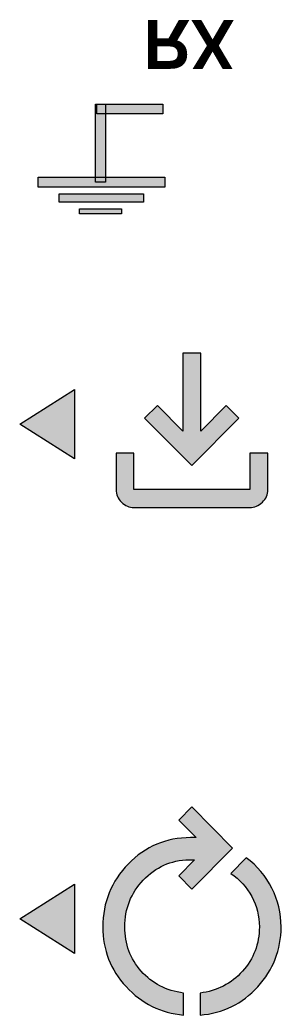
# Model space of a CAD drawing. Header units: centimetres. Extents: x 0.2 to 4.54, y -8.01 to -2.59.
# Drawn here: x 0.199 to 0.773, y -7.488 to -5.305 of the extents above; entities that cross this region are included whole.
import ezdxf

# ---------------------------------------------------------------- set-up
doc = ezdxf.new("R2010")
doc.units = ezdxf.units.CM
doc.header["$MEASUREMENT"] = 0
doc.layers.add('Camada 1', color=7, linetype='Continuous', lineweight=0)

# ---------------------------------------------------------------- blocks, each defined once
blk = doc.blocks.new('Block_0')
at = {"layer": 'Camada 1', "true_color": 0x1d1d1b, "transparency": 33554687}
h = blk.add_hatch(color=250, dxfattribs=at)
h.dxf.hatch_style = 2
h.paths.add_polyline_path([(0.3867, -5.6614), (0.3653, -5.6614), (0.3653, -5.4902), (0.3867, -5.4902)])
h = blk.add_hatch(color=250, dxfattribs=at)
h.dxf.hatch_style = 2
h.paths.add_polyline_path([(0.513, -5.4902), (0.513, -5.5116), (0.3681, -5.5116), (0.3681, -5.4902)])
h = blk.add_hatch(color=250, dxfattribs=at)
h.dxf.hatch_style = 2
h.paths.add_polyline_path([(0.5171, -5.6721), (0.239, -5.6721), (0.239, -5.6502), (0.5171, -5.6502)])
h = blk.add_hatch(color=250, dxfattribs=at)
h.dxf.hatch_style = 2
h.paths.add_polyline_path([(0.4707, -5.7048), (0.2853, -5.7048), (0.2853, -5.6868), (0.4707, -5.6868)])
h = blk.add_hatch(color=250, dxfattribs=at)
h.dxf.hatch_style = 2
h.paths.add_polyline_path([(0.4224, -5.731), (0.3297, -5.731), (0.3297, -5.7198), (0.4224, -5.7198)])
at = {"layer": 'Camada 1'}
for points in [[(0.3867, -5.6614), (0.3653, -5.6614), (0.3653, -5.4902), (0.3867, -5.4902)], [(0.513, -5.4902), (0.513, -5.5116), (0.3681, -5.5116), (0.3681, -5.4902)], [(0.5171, -5.6721), (0.239, -5.6721), (0.239, -5.6502), (0.5171, -5.6502)], [(0.4707, -5.7048), (0.2853, -5.7048), (0.2853, -5.6868), (0.4707, -5.6868)], [(0.4224, -5.731), (0.3297, -5.731), (0.3297, -5.7198), (0.4224, -5.7198)]]:
    blk.add_lwpolyline(points, close=True, dxfattribs=at)

msp = doc.modelspace()

# ---------------------------------------------------------------- hatches: boundary and pattern name
at = {"layer": 'Camada 1', "true_color": 0x010101, "transparency": 33554687}
h = msp.add_hatch(color=18, dxfattribs=at)
h.dxf.hatch_style = 2
edge = h.paths.add_edge_path()
edge.add_spline(control_points=[(0.4495, -6.3747), (0.4394, -6.3747), (0.4303, -6.3709), (0.4223, -6.3632), (0.4143, -6.3554), (0.4103, -6.3461), (0.4103, -6.3351), (0.4103, -6.3351), (0.4103, -6.2557), (0.4103, -6.2557), (0.4103, -6.2557), (0.4495, -6.2557), (0.4495, -6.2557), (0.4495, -6.2557), (0.4495, -6.3355), (0.4495, -6.3355), (0.4495, -6.3355), (0.4495, -6.3355), (0.4495, -6.3355), (0.4495, -6.3355), (0.4495, -6.3355), (0.4495, -6.3355), (0.4495, -6.3355), (0.7036, -6.3355), (0.7036, -6.3355), (0.7036, -6.3355), (0.7036, -6.3355), (0.7036, -6.3355), (0.7036, -6.3355), (0.7036, -6.3355), (0.7036, -6.3355), (0.7036, -6.3355), (0.7036, -6.2557), (0.7036, -6.2557), (0.7036, -6.2557), (0.7433, -6.2557), (0.7433, -6.2557), (0.7433, -6.2557), (0.7433, -6.3355), (0.7433, -6.3355), (0.7433, -6.3462), (0.7393, -6.3554), (0.7313, -6.3632), (0.7232, -6.3709), (0.714, -6.3747), (0.7036, -6.3747), (0.7036, -6.3747), (0.4495, -6.3747), (0.4495, -6.3747)], knot_values=[0, 0, 0, 0, 1, 1, 1, 2, 2, 2, 3, 3, 3, 4, 4, 4, 5, 5, 5, 6, 6, 6, 7, 7, 7, 8, 8, 8, 9, 9, 9, 10, 10, 10, 11, 11, 11, 12, 12, 12, 13, 13, 13, 14, 14, 14, 15, 15, 15, 16, 16, 16, 16], degree=3, periodic=0)
edge = h.paths.add_edge_path()
edge.add_spline(control_points=[(0.4726, -6.1791), (0.4726, -6.1791), (0.5014, -6.1513), (0.5014, -6.1513), (0.5014, -6.1513), (0.5567, -6.2075), (0.5567, -6.2075), (0.5567, -6.2075), (0.5567, -6.036), (0.5567, -6.036), (0.5567, -6.036), (0.5964, -6.036), (0.5964, -6.036), (0.5964, -6.036), (0.5964, -6.2075), (0.5964, -6.2075), (0.5964, -6.2075), (0.6517, -6.1513), (0.6517, -6.1513), (0.6517, -6.1513), (0.68, -6.1791), (0.68, -6.1791), (0.68, -6.1791), (0.5766, -6.2826), (0.5766, -6.2826), (0.5766, -6.2826), (0.4726, -6.1791), (0.4726, -6.1791)], knot_values=[0, 0, 0, 0, 1, 1, 1, 2, 2, 2, 3, 3, 3, 4, 4, 4, 5, 5, 5, 6, 6, 6, 7, 7, 7, 8, 8, 8, 9, 9, 9, 9], degree=3, periodic=0)
h = msp.add_hatch(color=18, dxfattribs=at)
h.dxf.hatch_style = 2
edge = h.paths.add_edge_path()
edge.add_spline(control_points=[(0.3188, -6.2681), (0.3188, -6.2681), (0.3188, -6.1161), (0.3188, -6.1161), (0.3188, -6.1161), (0.1992, -6.1921), (0.1992, -6.1921), (0.1992, -6.1921), (0.3188, -6.2681), (0.3188, -6.2681)], knot_values=[0, 0, 0, 0, 1, 1, 1, 2, 2, 2, 3, 3, 3, 3], degree=3, periodic=0)
h = msp.add_hatch(color=18, dxfattribs=at)
h.dxf.hatch_style = 2
edge = h.paths.add_edge_path()
edge.add_spline(control_points=[(0.4323, -7.4253), (0.3982, -7.3882), (0.3811, -7.3446), (0.3811, -7.2943), (0.3811, -7.2406), (0.3998, -7.1945), (0.4372, -7.1562), (0.4746, -7.1178), (0.5202, -7.0986), (0.5739, -7.0986), (0.5739, -7.0986), (0.586, -7.0986), (0.586, -7.0986), (0.586, -7.0986), (0.548, -7.0606), (0.548, -7.0606), (0.548, -7.0606), (0.5768, -7.0312), (0.5768, -7.0312), (0.5768, -7.0312), (0.666, -7.1216), (0.666, -7.1216), (0.666, -7.1216), (0.5768, -7.2114), (0.5768, -7.2114), (0.5768, -7.2114), (0.548, -7.1821), (0.548, -7.1821), (0.548, -7.1821), (0.5825, -7.1469), (0.5825, -7.1469), (0.5825, -7.1469), (0.5705, -7.1469), (0.5705, -7.1469), (0.5306, -7.1481), (0.4971, -7.163), (0.47, -7.1916), (0.443, -7.2201), (0.4294, -7.2544), (0.4294, -7.2943), (0.4294, -7.3319), (0.4414, -7.3642), (0.4654, -7.3913), (0.4894, -7.4184), (0.5204, -7.4344), (0.5584, -7.4394), (0.5584, -7.4394), (0.5584, -7.4877), (0.5584, -7.4877), (0.5085, -7.4831), (0.4665, -7.4623), (0.4323, -7.4253)], knot_values=[0, 0, 0, 0, 1, 1, 1, 2, 2, 2, 3, 3, 3, 4, 4, 4, 5, 5, 5, 6, 6, 6, 7, 7, 7, 8, 8, 8, 9, 9, 9, 10, 10, 10, 11, 11, 11, 12, 12, 12, 13, 13, 13, 14, 14, 14, 15, 15, 15, 16, 16, 16, 17, 17, 17, 17], degree=3, periodic=0)
edge = h.paths.add_edge_path()
edge.add_spline(control_points=[(0.5946, -7.4394), (0.6319, -7.4348), (0.6628, -7.4188), (0.6876, -7.3916), (0.7124, -7.3643), (0.7247, -7.3319), (0.7247, -7.2943), (0.7247, -7.2709), (0.7192, -7.2487), (0.708, -7.2278), (0.6969, -7.2069), (0.6816, -7.1901), (0.662, -7.1775), (0.662, -7.1775), (0.6959, -7.1429), (0.6959, -7.1429), (0.7201, -7.1606), (0.7389, -7.1827), (0.7524, -7.2094), (0.7658, -7.2361), (0.7725, -7.2644), (0.7725, -7.2943), (0.7725, -7.3446), (0.7554, -7.3883), (0.7213, -7.4255), (0.6871, -7.4628), (0.6449, -7.4835), (0.5946, -7.4877), (0.5946, -7.4877), (0.5946, -7.4394), (0.5946, -7.4394)], knot_values=[0, 0, 0, 0, 1, 1, 1, 2, 2, 2, 3, 3, 3, 4, 4, 4, 5, 5, 5, 6, 6, 6, 7, 7, 7, 8, 8, 8, 9, 9, 9, 10, 10, 10, 10], degree=3, periodic=0)
h = msp.add_hatch(color=18, dxfattribs=at)
h.dxf.hatch_style = 2
edge = h.paths.add_edge_path()
edge.add_spline(control_points=[(0.3188, -7.3526), (0.3188, -7.3526), (0.3188, -7.2005), (0.3188, -7.2005), (0.3188, -7.2005), (0.1992, -7.2765), (0.1992, -7.2765), (0.1992, -7.2765), (0.3188, -7.3526), (0.3188, -7.3526)], knot_values=[0, 0, 0, 0, 1, 1, 1, 2, 2, 2, 3, 3, 3, 3], degree=3, periodic=0)

# ---------------------------------------------------------------- linework, layer by layer
at = {"layer": 'Camada 1'}
for points, knots in [([(0.4726, -6.1791), (0.4726, -6.1791), (0.5014, -6.1513), (0.5014, -6.1513), (0.5014, -6.1513), (0.5567, -6.2075), (0.5567, -6.2075), (0.5567, -6.2075), (0.5567, -6.036), (0.5567, -6.036), (0.5567, -6.036), (0.5964, -6.036), (0.5964, -6.036), (0.5964, -6.036), (0.5964, -6.2075), (0.5964, -6.2075), (0.5964, -6.2075), (0.6517, -6.1513), (0.6517, -6.1513), (0.6517, -6.1513), (0.68, -6.1791), (0.68, -6.1791), (0.68, -6.1791), (0.5766, -6.2826), (0.5766, -6.2826), (0.5766, -6.2826), (0.4726, -6.1791), (0.4726, -6.1791)], [0, 0, 0, 0, 1, 1, 1, 2, 2, 2, 3, 3, 3, 4, 4, 4, 5, 5, 5, 6, 6, 6, 7, 7, 7, 8, 8, 8, 9, 9, 9, 9]), ([(0.3188, -6.2681), (0.3188, -6.2681), (0.3188, -6.1161), (0.3188, -6.1161), (0.3188, -6.1161), (0.1992, -6.1921), (0.1992, -6.1921), (0.1992, -6.1921), (0.3188, -6.2681), (0.3188, -6.2681)], [0, 0, 0, 0, 1, 1, 1, 2, 2, 2, 3, 3, 3, 3]), ([(0.4495, -6.3747), (0.4394, -6.3747), (0.4303, -6.3709), (0.4223, -6.3632), (0.4143, -6.3554), (0.4103, -6.3461), (0.4103, -6.3351), (0.4103, -6.3351), (0.4103, -6.2557), (0.4103, -6.2557), (0.4103, -6.2557), (0.4495, -6.2557), (0.4495, -6.2557), (0.4495, -6.2557), (0.4495, -6.3355), (0.4495, -6.3355), (0.4495, -6.3355), (0.4495, -6.3355), (0.4495, -6.3355), (0.4495, -6.3355), (0.4495, -6.3355), (0.4495, -6.3355), (0.4495, -6.3355), (0.7036, -6.3355), (0.7036, -6.3355), (0.7036, -6.3355), (0.7036, -6.3355), (0.7036, -6.3355), (0.7036, -6.3355), (0.7036, -6.3355), (0.7036, -6.3355), (0.7036, -6.3355), (0.7036, -6.2557), (0.7036, -6.2557), (0.7036, -6.2557), (0.7433, -6.2557), (0.7433, -6.2557), (0.7433, -6.2557), (0.7433, -6.3355), (0.7433, -6.3355), (0.7433, -6.3462), (0.7393, -6.3554), (0.7313, -6.3632), (0.7232, -6.3709), (0.714, -6.3747), (0.7036, -6.3747), (0.7036, -6.3747), (0.4495, -6.3747), (0.4495, -6.3747)], [0, 0, 0, 0, 1, 1, 1, 2, 2, 2, 3, 3, 3, 4, 4, 4, 5, 5, 5, 6, 6, 6, 7, 7, 7, 8, 8, 8, 9, 9, 9, 10, 10, 10, 11, 11, 11, 12, 12, 12, 13, 13, 13, 14, 14, 14, 15, 15, 15, 16, 16, 16, 16]), ([(0.4323, -7.4253), (0.3982, -7.3882), (0.3811, -7.3446), (0.3811, -7.2943), (0.3811, -7.2406), (0.3998, -7.1945), (0.4372, -7.1562), (0.4746, -7.1178), (0.5202, -7.0986), (0.5739, -7.0986), (0.5739, -7.0986), (0.586, -7.0986), (0.586, -7.0986), (0.586, -7.0986), (0.548, -7.0606), (0.548, -7.0606), (0.548, -7.0606), (0.5768, -7.0312), (0.5768, -7.0312), (0.5768, -7.0312), (0.666, -7.1216), (0.666, -7.1216), (0.666, -7.1216), (0.5768, -7.2114), (0.5768, -7.2114), (0.5768, -7.2114), (0.548, -7.1821), (0.548, -7.1821), (0.548, -7.1821), (0.5825, -7.1469), (0.5825, -7.1469), (0.5825, -7.1469), (0.5705, -7.1469), (0.5705, -7.1469), (0.5306, -7.1481), (0.4971, -7.163), (0.47, -7.1916), (0.443, -7.2201), (0.4294, -7.2544), (0.4294, -7.2943), (0.4294, -7.3319), (0.4414, -7.3642), (0.4654, -7.3913), (0.4894, -7.4184), (0.5204, -7.4344), (0.5584, -7.4394), (0.5584, -7.4394), (0.5584, -7.4877), (0.5584, -7.4877), (0.5085, -7.4831), (0.4665, -7.4623), (0.4323, -7.4253)], [0, 0, 0, 0, 1, 1, 1, 2, 2, 2, 3, 3, 3, 4, 4, 4, 5, 5, 5, 6, 6, 6, 7, 7, 7, 8, 8, 8, 9, 9, 9, 10, 10, 10, 11, 11, 11, 12, 12, 12, 13, 13, 13, 14, 14, 14, 15, 15, 15, 16, 16, 16, 17, 17, 17, 17]), ([(0.5946, -7.4394), (0.6319, -7.4348), (0.6628, -7.4188), (0.6876, -7.3916), (0.7124, -7.3643), (0.7247, -7.3319), (0.7247, -7.2943), (0.7247, -7.2709), (0.7192, -7.2487), (0.708, -7.2278), (0.6969, -7.2069), (0.6816, -7.1901), (0.662, -7.1775), (0.662, -7.1775), (0.6959, -7.1429), (0.6959, -7.1429), (0.7201, -7.1606), (0.7389, -7.1827), (0.7524, -7.2094), (0.7658, -7.2361), (0.7725, -7.2644), (0.7725, -7.2943), (0.7725, -7.3446), (0.7554, -7.3883), (0.7213, -7.4255), (0.6871, -7.4628), (0.6449, -7.4835), (0.5946, -7.4877), (0.5946, -7.4877), (0.5946, -7.4394), (0.5946, -7.4394)], [0, 0, 0, 0, 1, 1, 1, 2, 2, 2, 3, 3, 3, 4, 4, 4, 5, 5, 5, 6, 6, 6, 7, 7, 7, 8, 8, 8, 9, 9, 9, 10, 10, 10, 10]), ([(0.3188, -7.3526), (0.3188, -7.3526), (0.3188, -7.2005), (0.3188, -7.2005), (0.3188, -7.2005), (0.1992, -7.2765), (0.1992, -7.2765), (0.1992, -7.2765), (0.3188, -7.3526), (0.3188, -7.3526)], [0, 0, 0, 0, 1, 1, 1, 2, 2, 2, 3, 3, 3, 3])]:
    msp.add_open_spline(points, degree=3, knots=knots, dxfattribs=at)

# ---------------------------------------------------------------- block references
msp.add_blockref('Block_0', (0, 0), dxfattribs=at)

# ---------------------------------------------------------------- texts
at = {"layer": 'Camada 1', "extrusion": (0, 0, -1), "insert": (0.4706, -5.3055), "char_height": 0.2, "attachment_point": 7, "text_direction": (1, 0, 0)}
msp.add_mtext('\\C250;\\c1776925;\\FTheMix 7 Bold|b1|i0|c1;\\H0.107281;\\W1.000000;RX', dxfattribs=at)

doc.saveas('drawing.dxf')
